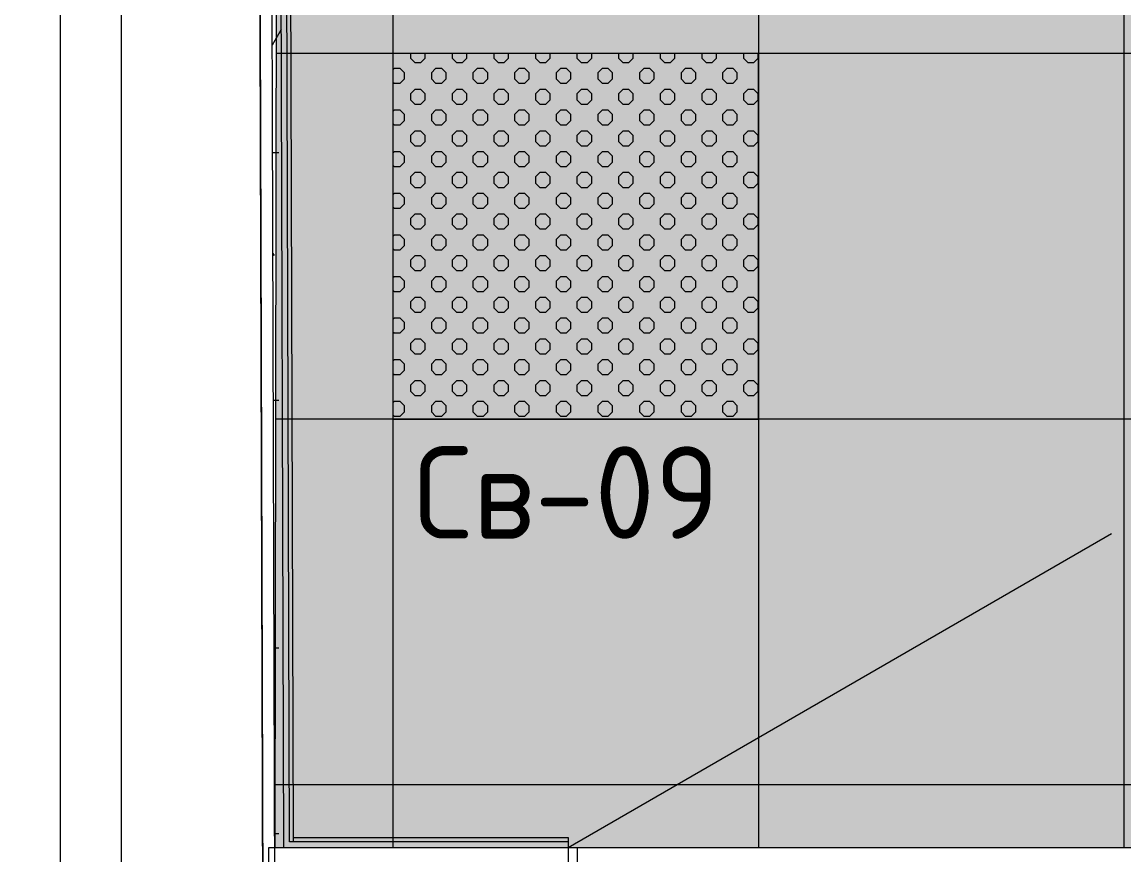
# Model space of a CAD drawing. Header units: millimetres. Extents: x -13069 to 207500, y -71366 to 56785.
# Drawn here: x 167764 to 169572, y 15050 to 16417 of the extents above; entities that cross this region are included whole.
import ezdxf

# ---------------------------------------------------------------- set-up
doc = ezdxf.new("R2010")
doc.units = ezdxf.units.MM
doc.layers.add('PDF _Подложка без мебели', color=7, linetype='Continuous')
doc.layers.add('PDF _Текст', color=7, linetype='Continuous')
doc.layers.add('PDF _Потолки', color=7, linetype='Continuous', lineweight=5, true_color=0x535353)
doc.layers.add('PDF _Ригели', color=7, linetype='Continuous', true_color=0x959595)
doc.layers.add('PDF _светильники', color=7, linetype='Continuous', true_color=0xffffff)
doc.styles.add('PDF GOST Common', font='GOST_Common.ttf')

msp = doc.modelspace()

# ---------------------------------------------------------------- linework, layer by layer
at = {"layer": 'PDF _Подложка без мебели', "lineweight": 18}
msp.add_lwpolyline([(167826.622, -7031.659, -0.41419022), (168226.622, -7431.659, -0.4141845), (167826.622, -7831.659, -0.4141845), (167426.622, -7431.659, -0.41419022), (167826.622, -7031.659), (167826.622, 46201.342)], format="xyb", dxfattribs=at)
for points in [[(167762.12, 13906.042), (168162.12, 13907.241), (168143.62, 19961.041), (167755.119, 19959.841), (167755.119, 19933.343), (167710.124, 19933.343)], [(173966.923, 19732.443), (173966.819, 19747.442), (173800.822, 19747.442), (173800.822, 18433.343), (168203.324, 18433.343), (168198.625, 19961.242), (168143.62, 19961.041), (168149.021, 18202.441), (168160.423, 14443.243), (168180.424, 14443.344), (168168.821, 18268.344)], [(168193.62, 15062.841), (168183.824, 18268.344)], [(168659.922, 15071.841), (168202.525, 15071.841), (168192.82, 18259.341), (173966.819, 18259.341), (173973.423, 17449.243)], [(168209.422, 15078.741), (168199.723, 18252.441), (173960.02, 18252.441)], [(168174.597, 16379.572), (168189.517, 16405.231)], [(168185.02, 16202.343), (168175.139, 16202.343)], [(168175.644, 16037.102), (168177.323, 16034.243)], [(168185.02, 15795.941), (168176.382, 15795.941)], [(168209.422, 15071.841), (168209.422, 15078.741), (168659.922, 15078.741), (168659.922, 14912.841), (168168.62, 14912.841), (168168.62, 15062.841), (168202.623, 15062.841), (168659.922, 15062.841), (169551.921, 15577.841)], [(168185.02, 15389.541), (168177.623, 15389.541)], [(168185.02, 15084.741), (168178.557, 15084.741)], [(168674.925, 15062.841), (168674.925, 14912.841), (168659.922, 14912.841)]]:
    msp.add_lwpolyline(points, dxfattribs=at)
at = {"layer": 'PDF _Подложка без мебели', "color": 251, "lineweight": 18, "true_color": 0x4c4c4c}
msp.add_lwpolyline([(167927.22, 14685.342), (167927.22, 18285.342), (174027.22, 18285.342)], dxfattribs=at)
at = {"layer": 'PDF _Потолки', "color": 7, "lineweight": 13}
msp.add_lwpolyline([(168183.824, 18268.344), (168178.624, 15062.841), (173365.922, 15062.841), (173365.922, 18268.344)], close=True, dxfattribs=at)
for points in [[(168372.221, 18268.344), (168372.221, 15062.841)], [(168972.221, 18268.344), (168972.221, 15062.841)], [(169572.221, 18268.344), (169572.221, 15062.841)], [(173365.922, 16365.542), (168180.737, 16365.542)], [(173365.922, 15765.542), (168179.764, 15765.542)], [(173365.922, 15165.542), (168178.79, 15165.542)]]:
    msp.add_lwpolyline(points, dxfattribs=at)
at = {"layer": 'PDF _Потолки', "color": 254, "lineweight": 0, "true_color": 0xcae6ff, "transparency": 33554559}
msp.add_solid([(168183.824, 18268.344), (173365.922, 18268.344), (168178.624, 15062.841), (173365.922, 15062.841)], dxfattribs=at)
at = {"layer": 'PDF _Ригели', "color": 7, "lineweight": 18}
msp.add_lwpolyline([(167826.622, -2015.058), (167826.622, 46201.342)], dxfattribs=at)
at = {"layer": 'PDF _светильники', "color": 7, "lineweight": 13}
msp.add_lwpolyline([(168372.325, 15765.643), (168972.325, 15765.643), (168972.325, 16365.643), (168372.325, 16365.643)], close=True, dxfattribs=at)
at = {"layer": 'PDF _светильники', "lineweight": 20}
for points in [[(168401.42, 16365.643), (168401.42, 16357.742), (168408.525, 16350.643), (168418.522, 16350.643), (168425.523, 16357.742), (168425.523, 16365.643)], [(168469.725, 16365.643), (168469.725, 16357.742), (168476.823, 16350.643), (168486.821, 16350.643), (168493.821, 16357.742), (168493.821, 16365.643)], [(168538.023, 16365.643), (168538.023, 16357.742), (168545.024, 16350.643), (168555.021, 16350.643), (168562.12, 16357.742), (168562.12, 16365.643)], [(168606.321, 16365.643), (168606.321, 16357.742), (168613.322, 16350.643), (168623.32, 16350.643), (168630.424, 16357.742), (168630.424, 16365.643)], [(168674.522, 16365.643), (168674.522, 16357.742), (168681.62, 16350.643), (168691.624, 16350.643), (168698.722, 16357.742), (168698.722, 16365.643)], [(168742.82, 16365.643), (168742.82, 16357.742), (168749.925, 16350.643), (168759.922, 16350.643), (168767.021, 16357.742), (168767.021, 16365.643)], [(168811.125, 16365.643), (168811.125, 16357.742), (168818.223, 16350.643), (168828.221, 16350.643), (168835.319, 16357.742), (168835.319, 16365.643)], [(168879.423, 16365.643), (168879.423, 16357.742), (168886.521, 16350.643), (168896.519, 16350.643), (168903.52, 16357.742), (168903.52, 16365.643)], [(168947.721, 16365.643), (168947.721, 16357.742), (168954.82, 16350.643), (168964.823, 16350.643), (168971.824, 16357.742), (168971.824, 16365.643)], [(168372.325, 16318.542), (168374.321, 16316.543), (168384.324, 16316.543), (168391.423, 16323.641), (168391.423, 16333.642), (168384.324, 16340.643), (168374.321, 16340.643), (168372.325, 16338.641)], [(168372.325, 16250.341), (168374.321, 16248.242), (168384.324, 16248.242), (168391.423, 16255.343), (168391.423, 16265.341), (168384.324, 16272.341), (168374.321, 16272.341), (168372.325, 16270.342)], [(168372.325, 16182.043), (168374.321, 16179.943), (168384.324, 16179.943), (168391.423, 16187.042), (168391.423, 16197.042), (168384.324, 16204.141), (168374.321, 16204.141), (168372.325, 16202.041)], [(168372.325, 16113.742), (168374.321, 16111.642), (168384.324, 16111.642), (168391.423, 16118.743), (168391.423, 16128.741), (168384.324, 16135.842), (168374.321, 16135.842), (168372.325, 16133.743)], [(168372.325, 16045.443), (168374.321, 16043.441), (168384.324, 16043.441), (168391.423, 16050.442), (168391.423, 16060.443), (168384.324, 16067.541), (168374.321, 16067.541), (168372.325, 16065.441)], [(168372.325, 15977.142), (168374.321, 15975.143), (168384.324, 15975.143), (168391.423, 15982.144), (168391.423, 15992.141), (168384.324, 15999.243), (168374.321, 15999.243), (168372.325, 15997.241)], [(168372.325, 15908.843), (168374.321, 15906.842), (168384.324, 15906.842), (168391.423, 15913.943), (168391.423, 15923.944), (168384.324, 15930.941), (168374.321, 15930.941), (168372.325, 15928.942)], [(168372.325, 15840.643), (168374.321, 15838.543), (168384.324, 15838.543), (168391.423, 15845.642), (168391.423, 15855.642), (168384.324, 15862.643), (168374.321, 15862.643), (168372.325, 15860.641)], [(168372.325, 15772.341), (168374.321, 15770.242), (168384.324, 15770.242), (168391.423, 15777.343), (168391.423, 15787.341), (168384.324, 15794.442), (168374.321, 15794.442), (168372.325, 15792.343)]]:
    msp.add_lwpolyline(points, dxfattribs=at)
for points in [[(168459.721, 16333.642), (168452.623, 16340.643), (168442.619, 16340.643), (168435.52, 16333.642), (168435.52, 16323.641), (168442.619, 16316.543), (168452.623, 16316.543), (168459.721, 16323.641)], [(168528.019, 16333.642), (168520.921, 16340.643), (168510.923, 16340.643), (168503.819, 16333.642), (168503.819, 16323.641), (168510.923, 16316.543), (168520.921, 16316.543), (168528.019, 16323.641)], [(168596.324, 16333.642), (168589.219, 16340.643), (168579.222, 16340.643), (168572.123, 16333.642), (168572.123, 16323.641), (168579.222, 16316.543), (168589.219, 16316.543), (168596.324, 16323.641)], [(168664.524, 16333.642), (168657.524, 16340.643), (168647.52, 16340.643), (168640.422, 16333.642), (168640.422, 16323.641), (168647.52, 16316.543), (168657.524, 16316.543), (168664.524, 16323.641)], [(168732.823, 16333.642), (168725.822, 16340.643), (168715.824, 16340.643), (168708.72, 16333.642), (168708.72, 16323.641), (168715.824, 16316.543), (168725.822, 16316.543), (168732.823, 16323.641)], [(168801.121, 16333.642), (168794.023, 16340.643), (168784.019, 16340.643), (168777.024, 16333.642), (168777.024, 16323.641), (168784.019, 16316.543), (168794.023, 16316.543), (168801.121, 16323.641)], [(168869.419, 16333.642), (168862.321, 16340.643), (168852.323, 16340.643), (168845.323, 16333.642), (168845.323, 16323.641), (168852.323, 16316.543), (168862.321, 16316.543), (168869.419, 16323.641)], [(168937.724, 16333.642), (168930.619, 16340.643), (168920.622, 16340.643), (168913.523, 16333.642), (168913.523, 16323.641), (168920.622, 16316.543), (168930.619, 16316.543), (168937.724, 16323.641)], [(168425.523, 16299.441), (168418.522, 16306.542), (168408.525, 16306.542), (168401.42, 16299.441), (168401.42, 16289.443), (168408.525, 16282.342), (168418.522, 16282.342), (168425.523, 16289.443)], [(168493.821, 16299.441), (168486.821, 16306.542), (168476.823, 16306.542), (168469.725, 16299.441), (168469.725, 16289.443), (168476.823, 16282.342), (168486.821, 16282.342), (168493.821, 16289.443)], [(168562.12, 16299.441), (168555.021, 16306.542), (168545.024, 16306.542), (168538.023, 16299.441), (168538.023, 16289.443), (168545.024, 16282.342), (168555.021, 16282.342), (168562.12, 16289.443)], [(168630.424, 16299.441), (168623.32, 16306.542), (168613.322, 16306.542), (168606.321, 16299.441), (168606.321, 16289.443), (168613.322, 16282.342), (168623.32, 16282.342), (168630.424, 16289.443)], [(168698.722, 16299.441), (168691.624, 16306.542), (168681.62, 16306.542), (168674.522, 16299.441), (168674.522, 16289.443), (168681.62, 16282.342), (168691.624, 16282.342), (168698.722, 16289.443)], [(168767.021, 16299.441), (168759.922, 16306.542), (168749.925, 16306.542), (168742.82, 16299.441), (168742.82, 16289.443), (168749.925, 16282.342), (168759.922, 16282.342), (168767.021, 16289.443)], [(168835.319, 16299.441), (168828.221, 16306.542), (168818.223, 16306.542), (168811.125, 16299.441), (168811.125, 16289.443), (168818.223, 16282.342), (168828.221, 16282.342), (168835.319, 16289.443)], [(168903.52, 16299.441), (168896.519, 16306.542), (168886.521, 16306.542), (168879.423, 16299.441), (168879.423, 16289.443), (168886.521, 16282.342), (168896.519, 16282.342), (168903.52, 16289.443)], [(168971.824, 16299.441), (168964.823, 16306.542), (168954.82, 16306.542), (168947.721, 16299.441), (168947.721, 16289.443), (168954.82, 16282.342), (168964.823, 16282.342), (168971.824, 16289.443)], [(168459.721, 16265.341), (168452.623, 16272.341), (168442.619, 16272.341), (168435.52, 16265.341), (168435.52, 16255.343), (168442.619, 16248.242), (168452.623, 16248.242), (168459.721, 16255.343)], [(168528.019, 16265.341), (168520.921, 16272.341), (168510.923, 16272.341), (168503.819, 16265.341), (168503.819, 16255.343), (168510.923, 16248.242), (168520.921, 16248.242), (168528.019, 16255.343)], [(168596.324, 16265.341), (168589.219, 16272.341), (168579.222, 16272.341), (168572.123, 16265.341), (168572.123, 16255.343), (168579.222, 16248.242), (168589.219, 16248.242), (168596.324, 16255.343)], [(168664.524, 16265.341), (168657.524, 16272.341), (168647.52, 16272.341), (168640.422, 16265.341), (168640.422, 16255.343), (168647.52, 16248.242), (168657.524, 16248.242), (168664.524, 16255.343)], [(168732.823, 16265.341), (168725.822, 16272.341), (168715.824, 16272.341), (168708.72, 16265.341), (168708.72, 16255.343), (168715.824, 16248.242), (168725.822, 16248.242), (168732.823, 16255.343)], [(168801.121, 16265.341), (168794.023, 16272.341), (168784.019, 16272.341), (168777.024, 16265.341), (168777.024, 16255.343), (168784.019, 16248.242), (168794.023, 16248.242), (168801.121, 16255.343)], [(168869.419, 16265.341), (168862.321, 16272.341), (168852.323, 16272.341), (168845.323, 16265.341), (168845.323, 16255.343), (168852.323, 16248.242), (168862.321, 16248.242), (168869.419, 16255.343)], [(168937.724, 16265.341), (168930.619, 16272.341), (168920.622, 16272.341), (168913.523, 16265.341), (168913.523, 16255.343), (168920.622, 16248.242), (168930.619, 16248.242), (168937.724, 16255.343)], [(168425.523, 16231.143), (168418.522, 16238.241), (168408.525, 16238.241), (168401.42, 16231.143), (168401.42, 16221.142), (168408.525, 16214.141), (168418.522, 16214.141), (168425.523, 16221.142)], [(168493.821, 16231.143), (168486.821, 16238.241), (168476.823, 16238.241), (168469.725, 16231.143), (168469.725, 16221.142), (168476.823, 16214.141), (168486.821, 16214.141), (168493.821, 16221.142)], [(168562.12, 16231.143), (168555.021, 16238.241), (168545.024, 16238.241), (168538.023, 16231.143), (168538.023, 16221.142), (168545.024, 16214.141), (168555.021, 16214.141), (168562.12, 16221.142)], [(168630.424, 16231.143), (168623.32, 16238.241), (168613.322, 16238.241), (168606.321, 16231.143), (168606.321, 16221.142), (168613.322, 16214.141), (168623.32, 16214.141), (168630.424, 16221.142)], [(168698.722, 16231.143), (168691.624, 16238.241), (168681.62, 16238.241), (168674.522, 16231.143), (168674.522, 16221.142), (168681.62, 16214.141), (168691.624, 16214.141), (168698.722, 16221.142)], [(168767.021, 16231.143), (168759.922, 16238.241), (168749.925, 16238.241), (168742.82, 16231.143), (168742.82, 16221.142), (168749.925, 16214.141), (168759.922, 16214.141), (168767.021, 16221.142)], [(168835.319, 16231.143), (168828.221, 16238.241), (168818.223, 16238.241), (168811.125, 16231.143), (168811.125, 16221.142), (168818.223, 16214.141), (168828.221, 16214.141), (168835.319, 16221.142)], [(168903.52, 16231.143), (168896.519, 16238.241), (168886.521, 16238.241), (168879.423, 16231.143), (168879.423, 16221.142), (168886.521, 16214.141), (168896.519, 16214.141), (168903.52, 16221.142)], [(168971.824, 16231.143), (168964.823, 16238.241), (168954.82, 16238.241), (168947.721, 16231.143), (168947.721, 16221.142), (168954.82, 16214.141), (168964.823, 16214.141), (168971.824, 16221.142)], [(168459.721, 16197.042), (168452.623, 16204.141), (168442.619, 16204.141), (168435.52, 16197.042), (168435.52, 16187.042), (168442.619, 16179.943), (168452.623, 16179.943), (168459.721, 16187.042)], [(168528.019, 16197.042), (168520.921, 16204.141), (168510.923, 16204.141), (168503.819, 16197.042), (168503.819, 16187.042), (168510.923, 16179.943), (168520.921, 16179.943), (168528.019, 16187.042)], [(168596.324, 16197.042), (168589.219, 16204.141), (168579.222, 16204.141), (168572.123, 16197.042), (168572.123, 16187.042), (168579.222, 16179.943), (168589.219, 16179.943), (168596.324, 16187.042)], [(168664.524, 16197.042), (168657.524, 16204.141), (168647.52, 16204.141), (168640.422, 16197.042), (168640.422, 16187.042), (168647.52, 16179.943), (168657.524, 16179.943), (168664.524, 16187.042)], [(168732.823, 16197.042), (168725.822, 16204.141), (168715.824, 16204.141), (168708.72, 16197.042), (168708.72, 16187.042), (168715.824, 16179.943), (168725.822, 16179.943), (168732.823, 16187.042)], [(168801.121, 16197.042), (168794.023, 16204.141), (168784.019, 16204.141), (168777.024, 16197.042), (168777.024, 16187.042), (168784.019, 16179.943), (168794.023, 16179.943), (168801.121, 16187.042)], [(168869.419, 16197.042), (168862.321, 16204.141), (168852.323, 16204.141), (168845.323, 16197.042), (168845.323, 16187.042), (168852.323, 16179.943), (168862.321, 16179.943), (168869.419, 16187.042)], [(168937.724, 16197.042), (168930.619, 16204.141), (168920.622, 16204.141), (168913.523, 16197.042), (168913.523, 16187.042), (168920.622, 16179.943), (168930.619, 16179.943), (168937.724, 16187.042)], [(168425.523, 16162.841), (168418.522, 16169.943), (168408.525, 16169.943), (168401.42, 16162.841), (168401.42, 16152.841), (168408.525, 16145.843), (168418.522, 16145.843), (168425.523, 16152.841)], [(168493.821, 16162.841), (168486.821, 16169.943), (168476.823, 16169.943), (168469.725, 16162.841), (168469.725, 16152.841), (168476.823, 16145.843), (168486.821, 16145.843), (168493.821, 16152.841)], [(168562.12, 16162.841), (168555.021, 16169.943), (168545.024, 16169.943), (168538.023, 16162.841), (168538.023, 16152.841), (168545.024, 16145.843), (168555.021, 16145.843), (168562.12, 16152.841)], [(168630.424, 16162.841), (168623.32, 16169.943), (168613.322, 16169.943), (168606.321, 16162.841), (168606.321, 16152.841), (168613.322, 16145.843), (168623.32, 16145.843), (168630.424, 16152.841)], [(168698.722, 16162.841), (168691.624, 16169.943), (168681.62, 16169.943), (168674.522, 16162.841), (168674.522, 16152.841), (168681.62, 16145.843), (168691.624, 16145.843), (168698.722, 16152.841)], [(168767.021, 16162.841), (168759.922, 16169.943), (168749.925, 16169.943), (168742.82, 16162.841), (168742.82, 16152.841), (168749.925, 16145.843), (168759.922, 16145.843), (168767.021, 16152.841)], [(168835.319, 16162.841), (168828.221, 16169.943), (168818.223, 16169.943), (168811.125, 16162.841), (168811.125, 16152.841), (168818.223, 16145.843), (168828.221, 16145.843), (168835.319, 16152.841)], [(168903.52, 16162.841), (168896.519, 16169.943), (168886.521, 16169.943), (168879.423, 16162.841), (168879.423, 16152.841), (168886.521, 16145.843), (168896.519, 16145.843), (168903.52, 16152.841)], [(168971.824, 16162.841), (168964.823, 16169.943), (168954.82, 16169.943), (168947.721, 16162.841), (168947.721, 16152.841), (168954.82, 16145.843), (168964.823, 16145.843), (168971.824, 16152.841)], [(168459.721, 16128.741), (168452.623, 16135.842), (168442.619, 16135.842), (168435.52, 16128.741), (168435.52, 16118.743), (168442.619, 16111.642), (168452.623, 16111.642), (168459.721, 16118.743)], [(168528.019, 16128.741), (168520.921, 16135.842), (168510.923, 16135.842), (168503.819, 16128.741), (168503.819, 16118.743), (168510.923, 16111.642), (168520.921, 16111.642), (168528.019, 16118.743)], [(168596.324, 16128.741), (168589.219, 16135.842), (168579.222, 16135.842), (168572.123, 16128.741), (168572.123, 16118.743), (168579.222, 16111.642), (168589.219, 16111.642), (168596.324, 16118.743)], [(168664.524, 16128.741), (168657.524, 16135.842), (168647.52, 16135.842), (168640.422, 16128.741), (168640.422, 16118.743), (168647.52, 16111.642), (168657.524, 16111.642), (168664.524, 16118.743)], [(168732.823, 16128.741), (168725.822, 16135.842), (168715.824, 16135.842), (168708.72, 16128.741), (168708.72, 16118.743), (168715.824, 16111.642), (168725.822, 16111.642), (168732.823, 16118.743)], [(168801.121, 16128.741), (168794.023, 16135.842), (168784.019, 16135.842), (168777.024, 16128.741), (168777.024, 16118.743), (168784.019, 16111.642), (168794.023, 16111.642), (168801.121, 16118.743)], [(168869.419, 16128.741), (168862.321, 16135.842), (168852.323, 16135.842), (168845.323, 16128.741), (168845.323, 16118.743), (168852.323, 16111.642), (168862.321, 16111.642), (168869.419, 16118.743)], [(168937.724, 16128.741), (168930.619, 16135.842), (168920.622, 16135.842), (168913.523, 16128.741), (168913.523, 16118.743), (168920.622, 16111.642), (168930.619, 16111.642), (168937.724, 16118.743)], [(168425.523, 16094.644), (168418.522, 16101.641), (168408.525, 16101.641), (168401.42, 16094.644), (168401.42, 16084.643), (168408.525, 16077.542), (168418.522, 16077.542), (168425.523, 16084.643)], [(168493.821, 16094.644), (168486.821, 16101.641), (168476.823, 16101.641), (168469.725, 16094.644), (168469.725, 16084.643), (168476.823, 16077.542), (168486.821, 16077.542), (168493.821, 16084.643)], [(168562.12, 16094.644), (168555.021, 16101.641), (168545.024, 16101.641), (168538.023, 16094.644), (168538.023, 16084.643), (168545.024, 16077.542), (168555.021, 16077.542), (168562.12, 16084.643)], [(168630.424, 16094.644), (168623.32, 16101.641), (168613.322, 16101.641), (168606.321, 16094.644), (168606.321, 16084.643), (168613.322, 16077.542), (168623.32, 16077.542), (168630.424, 16084.643)], [(168698.722, 16094.644), (168691.624, 16101.641), (168681.62, 16101.641), (168674.522, 16094.644), (168674.522, 16084.643), (168681.62, 16077.542), (168691.624, 16077.542), (168698.722, 16084.643)], [(168767.021, 16094.644), (168759.922, 16101.641), (168749.925, 16101.641), (168742.82, 16094.644), (168742.82, 16084.643), (168749.925, 16077.542), (168759.922, 16077.542), (168767.021, 16084.643)], [(168835.319, 16094.644), (168828.221, 16101.641), (168818.223, 16101.641), (168811.125, 16094.644), (168811.125, 16084.643), (168818.223, 16077.542), (168828.221, 16077.542), (168835.319, 16084.643)], [(168903.52, 16094.644), (168896.519, 16101.641), (168886.521, 16101.641), (168879.423, 16094.644), (168879.423, 16084.643), (168886.521, 16077.542), (168896.519, 16077.542), (168903.52, 16084.643)], [(168971.824, 16094.644), (168964.823, 16101.641), (168954.82, 16101.641), (168947.721, 16094.644), (168947.721, 16084.643), (168954.82, 16077.542), (168964.823, 16077.542), (168971.824, 16084.643)], [(168459.721, 16060.443), (168452.623, 16067.541), (168442.619, 16067.541), (168435.52, 16060.443), (168435.52, 16050.442), (168442.619, 16043.441), (168452.623, 16043.441), (168459.721, 16050.442)], [(168528.019, 16060.443), (168520.921, 16067.541), (168510.923, 16067.541), (168503.819, 16060.443), (168503.819, 16050.442), (168510.923, 16043.441), (168520.921, 16043.441), (168528.019, 16050.442)], [(168596.324, 16060.443), (168589.219, 16067.541), (168579.222, 16067.541), (168572.123, 16060.443), (168572.123, 16050.442), (168579.222, 16043.441), (168589.219, 16043.441), (168596.324, 16050.442)], [(168664.524, 16060.443), (168657.524, 16067.541), (168647.52, 16067.541), (168640.422, 16060.443), (168640.422, 16050.442), (168647.52, 16043.441), (168657.524, 16043.441), (168664.524, 16050.442)], [(168732.823, 16060.443), (168725.822, 16067.541), (168715.824, 16067.541), (168708.72, 16060.443), (168708.72, 16050.442), (168715.824, 16043.441), (168725.822, 16043.441), (168732.823, 16050.442)], [(168801.121, 16060.443), (168794.023, 16067.541), (168784.019, 16067.541), (168777.024, 16060.443), (168777.024, 16050.442), (168784.019, 16043.441), (168794.023, 16043.441), (168801.121, 16050.442)], [(168869.419, 16060.443), (168862.321, 16067.541), (168852.323, 16067.541), (168845.323, 16060.443), (168845.323, 16050.442), (168852.323, 16043.441), (168862.321, 16043.441), (168869.419, 16050.442)], [(168937.724, 16060.443), (168930.619, 16067.541), (168920.622, 16067.541), (168913.523, 16060.443), (168913.523, 16050.442), (168920.622, 16043.441), (168930.619, 16043.441), (168937.724, 16050.442)], [(168425.523, 16026.342), (168418.522, 16033.441), (168408.525, 16033.441), (168401.42, 16026.342), (168401.42, 16016.342), (168408.525, 16009.243), (168418.522, 16009.243), (168425.523, 16016.342)], [(168493.821, 16026.342), (168486.821, 16033.441), (168476.823, 16033.441), (168469.725, 16026.342), (168469.725, 16016.342), (168476.823, 16009.243), (168486.821, 16009.243), (168493.821, 16016.342)], [(168562.12, 16026.342), (168555.021, 16033.441), (168545.024, 16033.441), (168538.023, 16026.342), (168538.023, 16016.342), (168545.024, 16009.243), (168555.021, 16009.243), (168562.12, 16016.342)], [(168630.424, 16026.342), (168623.32, 16033.441), (168613.322, 16033.441), (168606.321, 16026.342), (168606.321, 16016.342), (168613.322, 16009.243), (168623.32, 16009.243), (168630.424, 16016.342)], [(168698.722, 16026.342), (168691.624, 16033.441), (168681.62, 16033.441), (168674.522, 16026.342), (168674.522, 16016.342), (168681.62, 16009.243), (168691.624, 16009.243), (168698.722, 16016.342)], [(168767.021, 16026.342), (168759.922, 16033.441), (168749.925, 16033.441), (168742.82, 16026.342), (168742.82, 16016.342), (168749.925, 16009.243), (168759.922, 16009.243), (168767.021, 16016.342)], [(168835.319, 16026.342), (168828.221, 16033.441), (168818.223, 16033.441), (168811.125, 16026.342), (168811.125, 16016.342), (168818.223, 16009.243), (168828.221, 16009.243), (168835.319, 16016.342)], [(168903.52, 16026.342), (168896.519, 16033.441), (168886.521, 16033.441), (168879.423, 16026.342), (168879.423, 16016.342), (168886.521, 16009.243), (168896.519, 16009.243), (168903.52, 16016.342)], [(168971.824, 16026.342), (168964.823, 16033.441), (168954.82, 16033.441), (168947.721, 16026.342), (168947.721, 16016.342), (168954.82, 16009.243), (168964.823, 16009.243), (168971.824, 16016.342)], [(168459.721, 15992.141), (168452.623, 15999.243), (168442.619, 15999.243), (168435.52, 15992.141), (168435.52, 15982.144), (168442.619, 15975.143), (168452.623, 15975.143), (168459.721, 15982.144)], [(168528.019, 15992.141), (168520.921, 15999.243), (168510.923, 15999.243), (168503.819, 15992.141), (168503.819, 15982.144), (168510.923, 15975.143), (168520.921, 15975.143), (168528.019, 15982.144)], [(168596.324, 15992.141), (168589.219, 15999.243), (168579.222, 15999.243), (168572.123, 15992.141), (168572.123, 15982.144), (168579.222, 15975.143), (168589.219, 15975.143), (168596.324, 15982.144)], [(168664.524, 15992.141), (168657.524, 15999.243), (168647.52, 15999.243), (168640.422, 15992.141), (168640.422, 15982.144), (168647.52, 15975.143), (168657.524, 15975.143), (168664.524, 15982.144)], [(168732.823, 15992.141), (168725.822, 15999.243), (168715.824, 15999.243), (168708.72, 15992.141), (168708.72, 15982.144), (168715.824, 15975.143), (168725.822, 15975.143), (168732.823, 15982.144)], [(168801.121, 15992.141), (168794.023, 15999.243), (168784.019, 15999.243), (168777.024, 15992.141), (168777.024, 15982.144), (168784.019, 15975.143), (168794.023, 15975.143), (168801.121, 15982.144)], [(168869.419, 15992.141), (168862.321, 15999.243), (168852.323, 15999.243), (168845.323, 15992.141), (168845.323, 15982.144), (168852.323, 15975.143), (168862.321, 15975.143), (168869.419, 15982.144)], [(168937.724, 15992.141), (168930.619, 15999.243), (168920.622, 15999.243), (168913.523, 15992.141), (168913.523, 15982.144), (168920.622, 15975.143), (168930.619, 15975.143), (168937.724, 15982.144)], [(168425.523, 15958.041), (168418.522, 15965.142), (168408.525, 15965.142), (168401.42, 15958.041), (168401.42, 15948.043), (168408.525, 15940.942), (168418.522, 15940.942), (168425.523, 15948.043)], [(168493.821, 15958.041), (168486.821, 15965.142), (168476.823, 15965.142), (168469.725, 15958.041), (168469.725, 15948.043), (168476.823, 15940.942), (168486.821, 15940.942), (168493.821, 15948.043)], [(168562.12, 15958.041), (168555.021, 15965.142), (168545.024, 15965.142), (168538.023, 15958.041), (168538.023, 15948.043), (168545.024, 15940.942), (168555.021, 15940.942), (168562.12, 15948.043)], [(168630.424, 15958.041), (168623.32, 15965.142), (168613.322, 15965.142), (168606.321, 15958.041), (168606.321, 15948.043), (168613.322, 15940.942), (168623.32, 15940.942), (168630.424, 15948.043)], [(168698.722, 15958.041), (168691.624, 15965.142), (168681.62, 15965.142), (168674.522, 15958.041), (168674.522, 15948.043), (168681.62, 15940.942), (168691.624, 15940.942), (168698.722, 15948.043)], [(168767.021, 15958.041), (168759.922, 15965.142), (168749.925, 15965.142), (168742.82, 15958.041), (168742.82, 15948.043), (168749.925, 15940.942), (168759.922, 15940.942), (168767.021, 15948.043)], [(168835.319, 15958.041), (168828.221, 15965.142), (168818.223, 15965.142), (168811.125, 15958.041), (168811.125, 15948.043), (168818.223, 15940.942), (168828.221, 15940.942), (168835.319, 15948.043)], [(168903.52, 15958.041), (168896.519, 15965.142), (168886.521, 15965.142), (168879.423, 15958.041), (168879.423, 15948.043), (168886.521, 15940.942), (168896.519, 15940.942), (168903.52, 15948.043)], [(168971.824, 15958.041), (168964.823, 15965.142), (168954.82, 15965.142), (168947.721, 15958.041), (168947.721, 15948.043), (168954.82, 15940.942), (168964.823, 15940.942), (168971.824, 15948.043)], [(168459.721, 15923.944), (168452.623, 15930.941), (168442.619, 15930.941), (168435.52, 15923.944), (168435.52, 15913.943), (168442.619, 15906.842), (168452.623, 15906.842), (168459.721, 15913.943)], [(168528.019, 15923.944), (168520.921, 15930.941), (168510.923, 15930.941), (168503.819, 15923.944), (168503.819, 15913.943), (168510.923, 15906.842), (168520.921, 15906.842), (168528.019, 15913.943)], [(168596.324, 15923.944), (168589.219, 15930.941), (168579.222, 15930.941), (168572.123, 15923.944), (168572.123, 15913.943), (168579.222, 15906.842), (168589.219, 15906.842), (168596.324, 15913.943)], [(168664.524, 15923.944), (168657.524, 15930.941), (168647.52, 15930.941), (168640.422, 15923.944), (168640.422, 15913.943), (168647.52, 15906.842), (168657.524, 15906.842), (168664.524, 15913.943)], [(168732.823, 15923.944), (168725.822, 15930.941), (168715.824, 15930.941), (168708.72, 15923.944), (168708.72, 15913.943), (168715.824, 15906.842), (168725.822, 15906.842), (168732.823, 15913.943)], [(168801.121, 15923.944), (168794.023, 15930.941), (168784.019, 15930.941), (168777.024, 15923.944), (168777.024, 15913.943), (168784.019, 15906.842), (168794.023, 15906.842), (168801.121, 15913.943)], [(168869.419, 15923.944), (168862.321, 15930.941), (168852.323, 15930.941), (168845.323, 15923.944), (168845.323, 15913.943), (168852.323, 15906.842), (168862.321, 15906.842), (168869.419, 15913.943)], [(168937.724, 15923.944), (168930.619, 15930.941), (168920.622, 15930.941), (168913.523, 15923.944), (168913.523, 15913.943), (168920.622, 15906.842), (168930.619, 15906.842), (168937.724, 15913.943)], [(168425.523, 15889.743), (168418.522, 15896.841), (168408.525, 15896.841), (168401.42, 15889.743), (168401.42, 15879.742), (168408.525, 15872.644), (168418.522, 15872.644), (168425.523, 15879.742)], [(168493.821, 15889.743), (168486.821, 15896.841), (168476.823, 15896.841), (168469.725, 15889.743), (168469.725, 15879.742), (168476.823, 15872.644), (168486.821, 15872.644), (168493.821, 15879.742)], [(168562.12, 15889.743), (168555.021, 15896.841), (168545.024, 15896.841), (168538.023, 15889.743), (168538.023, 15879.742), (168545.024, 15872.644), (168555.021, 15872.644), (168562.12, 15879.742)], [(168630.424, 15889.743), (168623.32, 15896.841), (168613.322, 15896.841), (168606.321, 15889.743), (168606.321, 15879.742), (168613.322, 15872.644), (168623.32, 15872.644), (168630.424, 15879.742)], [(168698.722, 15889.743), (168691.624, 15896.841), (168681.62, 15896.841), (168674.522, 15889.743), (168674.522, 15879.742), (168681.62, 15872.644), (168691.624, 15872.644), (168698.722, 15879.742)], [(168767.021, 15889.743), (168759.922, 15896.841), (168749.925, 15896.841), (168742.82, 15889.743), (168742.82, 15879.742), (168749.925, 15872.644), (168759.922, 15872.644), (168767.021, 15879.742)], [(168835.319, 15889.743), (168828.221, 15896.841), (168818.223, 15896.841), (168811.125, 15889.743), (168811.125, 15879.742), (168818.223, 15872.644), (168828.221, 15872.644), (168835.319, 15879.742)], [(168903.52, 15889.743), (168896.519, 15896.841), (168886.521, 15896.841), (168879.423, 15889.743), (168879.423, 15879.742), (168886.521, 15872.644), (168896.519, 15872.644), (168903.52, 15879.742)], [(168971.824, 15889.743), (168964.823, 15896.841), (168954.82, 15896.841), (168947.721, 15889.743), (168947.721, 15879.742), (168954.82, 15872.644), (168964.823, 15872.644), (168971.824, 15879.742)], [(168459.721, 15855.642), (168452.623, 15862.643), (168442.619, 15862.643), (168435.52, 15855.642), (168435.52, 15845.642), (168442.619, 15838.543), (168452.623, 15838.543), (168459.721, 15845.642)], [(168528.019, 15855.642), (168520.921, 15862.643), (168510.923, 15862.643), (168503.819, 15855.642), (168503.819, 15845.642), (168510.923, 15838.543), (168520.921, 15838.543), (168528.019, 15845.642)], [(168596.324, 15855.642), (168589.219, 15862.643), (168579.222, 15862.643), (168572.123, 15855.642), (168572.123, 15845.642), (168579.222, 15838.543), (168589.219, 15838.543), (168596.324, 15845.642)], [(168664.524, 15855.642), (168657.524, 15862.643), (168647.52, 15862.643), (168640.422, 15855.642), (168640.422, 15845.642), (168647.52, 15838.543), (168657.524, 15838.543), (168664.524, 15845.642)], [(168732.823, 15855.642), (168725.822, 15862.643), (168715.824, 15862.643), (168708.72, 15855.642), (168708.72, 15845.642), (168715.824, 15838.543), (168725.822, 15838.543), (168732.823, 15845.642)], [(168801.121, 15855.642), (168794.023, 15862.643), (168784.019, 15862.643), (168777.024, 15855.642), (168777.024, 15845.642), (168784.019, 15838.543), (168794.023, 15838.543), (168801.121, 15845.642)], [(168869.419, 15855.642), (168862.321, 15862.643), (168852.323, 15862.643), (168845.323, 15855.642), (168845.323, 15845.642), (168852.323, 15838.543), (168862.321, 15838.543), (168869.419, 15845.642)], [(168937.724, 15855.642), (168930.619, 15862.643), (168920.622, 15862.643), (168913.523, 15855.642), (168913.523, 15845.642), (168920.622, 15838.543), (168930.619, 15838.543), (168937.724, 15845.642)], [(168425.523, 15821.441), (168418.522, 15828.543), (168408.525, 15828.543), (168401.42, 15821.441), (168401.42, 15811.444), (168408.525, 15804.443), (168418.522, 15804.443), (168425.523, 15811.444)], [(168493.821, 15821.441), (168486.821, 15828.543), (168476.823, 15828.543), (168469.725, 15821.441), (168469.725, 15811.444), (168476.823, 15804.443), (168486.821, 15804.443), (168493.821, 15811.444)], [(168562.12, 15821.441), (168555.021, 15828.543), (168545.024, 15828.543), (168538.023, 15821.441), (168538.023, 15811.444), (168545.024, 15804.443), (168555.021, 15804.443), (168562.12, 15811.444)], [(168630.424, 15821.441), (168623.32, 15828.543), (168613.322, 15828.543), (168606.321, 15821.441), (168606.321, 15811.444), (168613.322, 15804.443), (168623.32, 15804.443), (168630.424, 15811.444)], [(168698.722, 15821.441), (168691.624, 15828.543), (168681.62, 15828.543), (168674.522, 15821.441), (168674.522, 15811.444), (168681.62, 15804.443), (168691.624, 15804.443), (168698.722, 15811.444)], [(168767.021, 15821.441), (168759.922, 15828.543), (168749.925, 15828.543), (168742.82, 15821.441), (168742.82, 15811.444), (168749.925, 15804.443), (168759.922, 15804.443), (168767.021, 15811.444)], [(168835.319, 15821.441), (168828.221, 15828.543), (168818.223, 15828.543), (168811.125, 15821.441), (168811.125, 15811.444), (168818.223, 15804.443), (168828.221, 15804.443), (168835.319, 15811.444)], [(168903.52, 15821.441), (168896.519, 15828.543), (168886.521, 15828.543), (168879.423, 15821.441), (168879.423, 15811.444), (168886.521, 15804.443), (168896.519, 15804.443), (168903.52, 15811.444)], [(168971.824, 15821.441), (168964.823, 15828.543), (168954.82, 15828.543), (168947.721, 15821.441), (168947.721, 15811.444), (168954.82, 15804.443), (168964.823, 15804.443), (168971.824, 15811.444)], [(168459.721, 15787.341), (168452.623, 15794.442), (168442.619, 15794.442), (168435.52, 15787.341), (168435.52, 15777.343), (168442.619, 15770.242), (168452.623, 15770.242), (168459.721, 15777.343)], [(168528.019, 15787.341), (168520.921, 15794.442), (168510.923, 15794.442), (168503.819, 15787.341), (168503.819, 15777.343), (168510.923, 15770.242), (168520.921, 15770.242), (168528.019, 15777.343)], [(168596.324, 15787.341), (168589.219, 15794.442), (168579.222, 15794.442), (168572.123, 15787.341), (168572.123, 15777.343), (168579.222, 15770.242), (168589.219, 15770.242), (168596.324, 15777.343)], [(168664.524, 15787.341), (168657.524, 15794.442), (168647.52, 15794.442), (168640.422, 15787.341), (168640.422, 15777.343), (168647.52, 15770.242), (168657.524, 15770.242), (168664.524, 15777.343)], [(168732.823, 15787.341), (168725.822, 15794.442), (168715.824, 15794.442), (168708.72, 15787.341), (168708.72, 15777.343), (168715.824, 15770.242), (168725.822, 15770.242), (168732.823, 15777.343)], [(168801.121, 15787.341), (168794.023, 15794.442), (168784.019, 15794.442), (168777.024, 15787.341), (168777.024, 15777.343), (168784.019, 15770.242), (168794.023, 15770.242), (168801.121, 15777.343)], [(168869.419, 15787.341), (168862.321, 15794.442), (168852.323, 15794.442), (168845.323, 15787.341), (168845.323, 15777.343), (168852.323, 15770.242), (168862.321, 15770.242), (168869.419, 15777.343)], [(168937.724, 15787.341), (168930.619, 15794.442), (168920.622, 15794.442), (168913.523, 15787.341), (168913.523, 15777.343), (168920.622, 15770.242), (168930.619, 15770.242), (168937.724, 15777.343)]]:
    msp.add_lwpolyline(points, close=True, dxfattribs=at)
at = {"layer": 'PDF _светильники', "color": 53, "lineweight": 0, "true_color": 0xf7e046, "transparency": 33554559}
msp.add_solid([(168372.325, 15765.643), (168972.325, 15765.643), (168372.325, 16365.643), (168972.325, 16365.643)], dxfattribs=at)

# ---------------------------------------------------------------- texts
at = {"layer": 'PDF _Текст', "insert": (168406.937, 15645.086), "char_height": 151.5063, "attachment_point": 4, "style": 'PDF GOST Common'}
msp.add_mtext('Св-09', dxfattribs=at)

doc.saveas('drawing.dxf')
